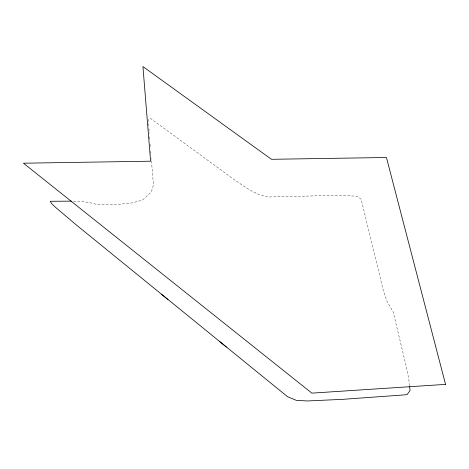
<?xml version="1.0" encoding="UTF-8"?>
<svg xmlns="http://www.w3.org/2000/svg" width="469" height="469" viewBox="0 0 469 469"><rect width="100%" height="100%" fill="white"/><g stroke="black" fill="none" stroke-linecap="round" stroke-linejoin="round"><path stroke-width="0.35" stroke-dasharray="2.35 1.76" d="M73.504 201.183L80.551 201.348L89.937 202.672L98.525 204.877L121.066 204.097L132.117 202.93L142.512 200.087L151.217 192.102L153.463 185.12L151.27 158.522M409.613 385.688C408.235 373.318 404.94 361.218 402.109 349.112L393.139 311.797L387.042 301.42L383.443 291.061L361.177 199.255L357.138 196.3C330.973 194.254 304.662 196.787 278.451 196.757L268.016 196.98L259.785 194.864L252.697 191.604L246.155 187.752L233.773 179.322L150.209 118.206L148.661 119.724L148.72 125.815M150.666 151.346L150.907 154.219M150.08 144.288L150.256 146.398M149.476 136.725L149.793 140.8M148.902 128.547L149.206 133.337"/><path stroke-width="0.7" d="M71.394 201.137L50.259 201.295L51.637 203.622L55.348 207.187L76.377 224.991L287.626 396.762L296.32 400.344L307.254 400.966L342.61 399.342L401.3 395.121L407.098 394.622L410.047 390.495L409.677 386.374M219.768 341.678L226.392 347.066M161.641 294.409L167.972 299.568M445.55 384.375L311.856 393.128L23.45 163.2L150.596 161.201L142.939 66.569L271.44 159.302L386.433 157.496L445.55 384.375"/></g></svg>
